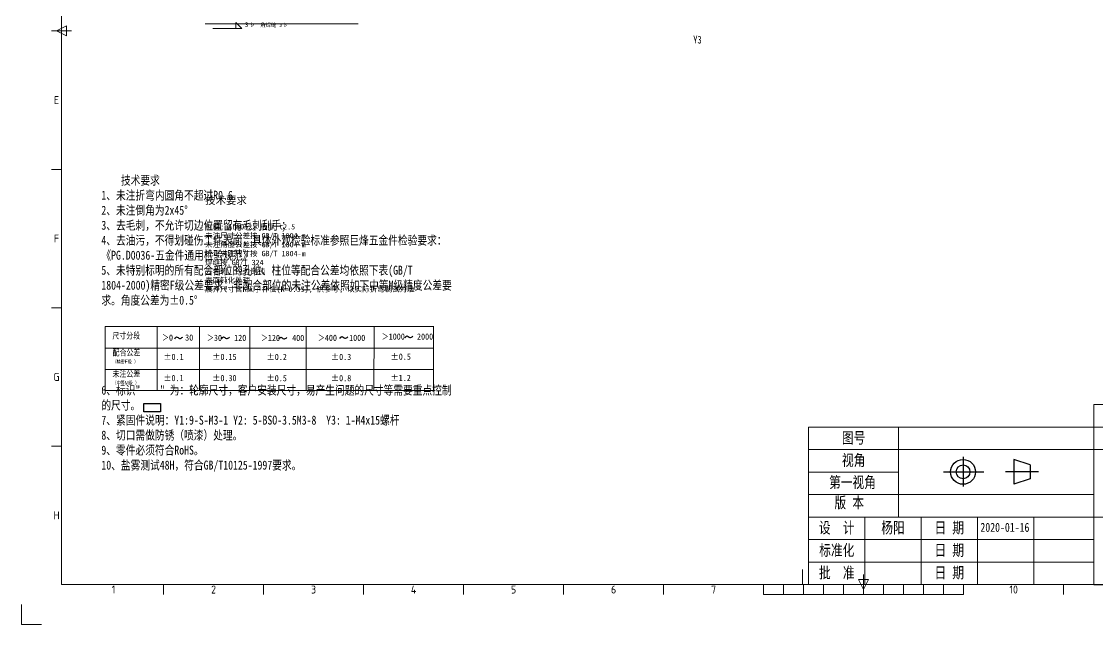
# Model space of a CAD drawing. Header units: metres. Extents: x 27606 to 28706, y -2150 to -1373.
# Drawn here: x 27606 to 28309, y -2150 to -1755 of the extents above; entities that cross this region are included whole.
import ezdxf
from ezdxf.enums import TextEntityAlignment as Align

# ---------------------------------------------------------------- set-up
doc = ezdxf.new("R2010")
doc.units = ezdxf.units.M
for name, color, linetype, lineweight in [('LEADER', 2, 'CONTINUOUS', 18), ('TECH', 5, 'CONTINUOUS', 13), ('TEXT', 7, 'CONTINUOUS', 13)]:
    doc.layers.add(name, color=color, linetype=linetype, lineweight=lineweight)
for name, color, linetype in [('图框', 7, 'Continuous'), ('明细栏', 4, 'Continuous'), ('注释', 5, 'Continuous')]:
    doc.layers.add(name, color=color, linetype=linetype)
doc.styles.add('ISO Proportional', font='isocp.shx')
doc.styles.add('SimSun', font='simsun.ttc')
doc.styles.add('字母和汉字', font='arial.ttf', dxfattribs={"width": 0.8})
doc.styles.add('汉字专用', font='txt', dxfattribs={"width": 0.8})

msp = doc.modelspace()

# ---------------------------------------------------------------- linework, layer by layer
at = {"layer": 'LEADER'}
msp.add_line((27731.03, -1759.76), (27746.03, -1759.76), dxfattribs=at)
at = {"layer": 'TEXT'}
for p, q in [((27726.03, -1756.76), (27826.03, -1756.76)), ((27746.03, -1759.76), (27746.03, -1755.76)), ((27750.03, -1759.76), (27746.03, -1755.76)), ((27746.03, -1759.76), (27750.03, -1759.76))]:
    msp.add_line(p, q, dxfattribs=at)
at = {"layer": '图框', "color": 7, "lineweight": 9}
for p, q in [((27632.18, -1399.17), (27632.18, -2123.61)), ((27628.91, -1761.39), (27635.45, -1758.12)), ((27635.45, -1758.12), (27635.45, -1764.66)), ((27625.64, -1761.39), (27638.72, -1761.39)), ((27635.45, -1764.66), (27628.91, -1761.39)), ((27625.64, -1851.95), (27632.18, -1851.95)), ((27625.64, -1942.5), (27632.18, -1942.5)), ((27625.64, -2033.06), (27632.18, -2033.06)), ((28116.67, -2123.61), (28116.67, -2113.8)), ((28156.55, -2123.61), (28156.55, -2117.07)), ((27632.18, -2123.61), (28679.61, -2123.61)), ((27698.87, -2130.15), (27698.87, -2123.61)), ((27764.25, -2130.15), (27764.25, -2123.61)), ((27829.64, -2130.15), (27829.64, -2123.61)), ((27895.02, -2130.15), (27895.02, -2123.61)), ((27960.4, -2130.15), (27960.4, -2123.61)), ((28025.78, -2130.15), (28025.78, -2123.61)), ((28091.17, -2130.15), (28091.17, -2123.61)), ((28104.24, -2130.15), (28104.24, -2123.61)), ((28117.32, -2130.15), (28117.32, -2123.61)), ((28130.4, -2130.15), (28130.4, -2123.61)), ((28143.47, -2130.15), (28143.47, -2123.61)), ((28153.28, -2120.34), (28159.82, -2120.34)), ((28156.55, -2126.88), (28153.28, -2120.34)), ((28159.82, -2120.34), (28156.55, -2126.88)), ((28156.55, -2123.61), (28156.55, -2130.15)), ((28169.63, -2130.15), (28169.63, -2123.61)), ((28182.7, -2130.15), (28182.7, -2123.61)), ((28195.78, -2130.15), (28195.78, -2123.61)), ((28208.85, -2130.15), (28208.85, -2123.61)), ((28221.93, -2130.15), (28221.93, -2123.61)), ((28287.31, -2130.15), (28287.31, -2123.61)), ((28091.17, -2130.15), (28221.93, -2130.15)), ((27606.03, -2149.76), (27606.03, -2136.69)), ((27606.03, -2149.76), (27619.1, -2149.76))]:
    msp.add_line(p, q, dxfattribs=at)
at = {"layer": '明细栏', "lineweight": 9}
for p, q in [((27660.7, -1954.77), (27660.66, -1996.65)), ((27660.68, -1954.79), (27875.56, -1954.78)), ((27694.66, -1954.78), (27694.66, -1996.66)), ((27722.3, -1954.78), (27722.28, -1996.66)), ((27755.39, -1954.78), (27755.39, -1996.66)), ((27792.1, -1954.78), (27792.04, -1996.67)), ((27836.46, -1954.95), (27836.41, -1996.67)), ((27875.41, -1954.82), (27875.36, -1996.68)), ((27660.69, -1968.96), (27875.56, -1968.95)), ((27660.67, -1982.83), (27875.53, -1982.81)), ((27875.39, -1982.81), (27660.69, -1982.78)), ((27875.36, -1996.68), (27660.66, -1996.65)), ((28306.93, -2005.92), (28679.61, -2005.92)), ((28306.93, -2005.92), (28306.93, -2123.61)), ((28120.59, -2020.63), (28679.61, -2020.63)), ((28120.59, -2020.63), (28120.59, -2123.61)), ((28179.43, -2020.63), (28179.43, -2079.48)), ((28120.59, -2035.35), (28267.7, -2035.35)), ((28267.7, -2035.35), (28679.61, -2035.35)), ((28120.59, -2050.06), (28179.43, -2050.06)), ((28120.59, -2064.77), (28306.93, -2064.77)), ((28120.59, -2079.48), (28267.7, -2079.48)), ((28157.37, -2123.61), (28157.37, -2079.48)), ((28194.14, -2123.61), (28194.14, -2079.48)), ((28230.92, -2123.61), (28230.92, -2079.48)), ((28267.7, -2079.48), (28473.65, -2079.48)), ((28267.7, -2079.48), (28267.7, -2123.61)), ((28120.59, -2094.19), (28306.93, -2094.19)), ((28120.59, -2108.9), (28306.93, -2108.9))]:
    msp.add_line(p, q, dxfattribs=at)
at = {"layer": '明细栏'}
msp.add_line((28306.93, -2123.61), (28679.61, -2123.61), dxfattribs=at)
at = {"layer": '注释', "lineweight": -3}
for p, q in [((28221.54, -2039.96), (28221.54, -2059.37)), ((28254.81, -2041.77), (28254.81, -2058.01)), ((28265.38, -2045.38), (28254.81, -2041.77)), ((28265.38, -2045.38), (28265.38, -2054.4)), ((28208.72, -2049.89), (28235.18, -2049.89)), ((28270.84, -2049.89), (28249.27, -2049.89)), ((28265.38, -2054.4), (28254.81, -2058.01))]:
    msp.add_line(p, q, dxfattribs=at)
at = {"layer": '注释'}
msp.add_lwpolyline([(27686.06, -2005.22), (27696.9, -2005.22), (27696.9, -2010.64), (27686.06, -2010.64)], close=True, dxfattribs=at)
at = {"layer": '注释', "lineweight": -3}
for radius in [8.12, 8.12, 4.51]:
    msp.add_circle((28221.54, -2049.89), radius, dxfattribs=at)
at = {"layer": '注释'}
for points in [[(27706.2, -1962.75), (27706.57, -1962.16), (27707.44, -1960.79), (27709.39, -1963.37), (27710.74, -1962.22), (27711.42, -1961.65)], [(27736.79, -1962.81), (27737.16, -1962.22), (27738.03, -1960.85), (27739.98, -1963.43), (27741.33, -1962.28), (27742.01, -1961.71)], [(27774.26, -1963.01), (27774.63, -1962.42), (27775.5, -1961.05), (27777.45, -1963.63), (27778.8, -1962.48), (27779.48, -1961.91)], [(27814.2, -1962.59), (27814.57, -1962), (27815.44, -1960.63), (27817.39, -1963.21), (27818.74, -1962.06), (27819.41, -1961.49)], [(27856.73, -1962.13), (27857.1, -1961.54), (27857.97, -1960.17), (27859.92, -1962.75), (27861.27, -1961.6), (27861.95, -1961.03)]]:
    msp.add_open_spline(points, degree=3, knots=[0, 0, 0, 0, 1.692373, 3.954686, 6.21641, 6.21641, 6.21641, 6.21641], dxfattribs=at)

# ---------------------------------------------------------------- texts
at = {"layer": 'TECH', "style": 'SimSun'}
msp.add_text('技术要求', height=5, dxfattribs=at).set_placement((27726.03, -1874.76))
at = {"layer": 'TECH', "insert": (27726.03, -1887.76), "char_height": 3.5, "attachment_point": 1, "style": 'SimSun'}
msp.add_mtext('材料: AL5052, 板厚 t2.5\\P未注尺寸公差按 GB/T 1804-m\\P未注角度公差按 GB/T 1804-m\\P折弯未注尺寸按 GB/T 1804-m\\P焊缝按 GB/T 324\\P去毛刺、锐边倒钝\\P表面钝化处理\\P展开尺寸含K因子补偿(K=0.35), 供参考, 以实际折弯调试为准', dxfattribs=at)
at = {"layer": 'TEXT', "style": 'SimSun'}
for s, height, p in [('3♭', 3, (27752.03, -1758.76)), ('角焊缝 3♭', 2.5, (27762.03, -1758.76))]:
    msp.add_text(s, height=height, dxfattribs=at).set_placement(p)
at = {"layer": '图框', "color": 7, "lineweight": 9, "style": 'ISO Proportional'}
for s, height, p in [('E', 5.23, (27628.91, -1806.67)), ('F', 5.23, (27628.91, -1897.22)), ('G', 5.23, (27628.91, -1987.78)), ('H', 5.23, (27628.91, -2078.33)), ('1', 5.23, (27666.18, -2126.88)), ('2', 5.23, (27731.56, -2126.88)), ('3', 5.23, (27796.94, -2126.88)), ('4', 5.23, (27862.33, -2126.88)), ('5', 5.23, (27927.71, -2126.88)), ('6', 5.23, (27993.09, -2126.88)), ('7', 5.23, (28058.47, -2126.88)), ('10', 5.231, (28254.62, -2126.88))]:
    msp.add_text(s, height=height, dxfattribs=at).set_placement(p, align=Align.MIDDLE)
at = {"layer": '注释', "lineweight": -3, "attachment_point": 1}
for s, insert, char_height, width, style in [('{\\fSimSun|b0|i0|c134|p2;\\C2;Y3}', (28045.17, -1764.55), 5.0459, 81.6992, '字母和汉字'), ('    技术要求\\P1、未注折弯内圆角不超过R0.6\\P2、未注倒角为2x45%%D\\P3、去毛刺，不允许切边位置留有毛刺刮手；\\P4、去油污，不得划碰伤工件表面，具体外观检验标准参照巨烽五金件检验要求：《PG.D0036-五金件通用检验规范》\\P5、未特别标明的所有配合部位的孔位、柱位等配合公差均依照下表(GB/T 1804-2000)精密F级公差要求。非配合部位的未注公差依照如下中等M级精度公差要求。角度公差为%%P0.5%%D\\P\\P\\P\\P\\P\\P6、标识"    " 为：轮廓尺寸，客户安装尺寸，易产生问题的尺寸等需要重点控制的尺寸。\\P7、紧固件说明：Y1:9-S-M3-1 Y2: 5-BSO-3.5M3-8  Y3: 1-M4x15螺杆\\P8、切口需做防锈（喷漆）处理。\\P9、零件必须符合RoHS。\\P10、盐雾测试48H，符合GB/T10125-1997要求。', (27658.23, -1856.14), 5.8844, 229.8329, '汉字专用'), ('第一视角', (28133.99, -2053), 7.356, 58.9545, '汉字专用')]:
    msp.add_mtext(s, dxfattribs=dict(at, insert=insert, char_height=char_height, width=width, style=style))
at = {"layer": '注释', "style": '汉字专用'}
for s, insert, char_height, width, attachment_point in [('尺寸分段', (27665.4, -1958.76), 4.049, 26.523, 1), ('{\\fSimSun|b0|i0|c134|p6;\\H1x;＞\\fSimSun|b0|i0|c134|p2;0\\fSimSun|b0|i0|c134|p6;\\C1;   \\fSimSun|b0|i0|c134|p2;\\C256;30}', (27697.89, -1959.96), 4.04924, 50.9086, 1), ('{\\fSimSun|b0|i0|c134|p6;＞}30   120', (27727.27, -1960.16), 4.0492, 50.9086, 1), ('{\\fSimSun|b0|i0|c134|p6;＞}120   400', (27762.54, -1960.22), 4.0492, 50.9086, 1), ('{\\fSimSun|b0|i0|c134|p6;＞}400   1000', (27799.79, -1960.14), 4.0492, 50.9086, 1), ('{\\fSimSun|b0|i0|c134|p6;＞}1000   2000', (27841.52, -1959.33), 4.0492, 50.9086, 1), ('配合公差\\P{\\H0.5813x;（精密\\fArial|b0|i0|c0|p32;F\\fSimSun|b0|i0|c134|p2;级 ）}', (27665.55, -1969.79), 4.0492, 39.439, 1), ('%%p0.1', (27698.82, -1972.61), 4.049, 26.523, 1), ('%%p0.15', (27730.76, -1972.61), 4.049, 26.523, 1), ('%%p0.2', (27766.28, -1972.67), 4.049, 26.523, 1), ('%%p0.3', (27808.38, -1972.66), 4.049, 26.523, 1), ('%%p0.5', (27847.35, -1972.49), 4.049, 26.523, 1), ('未注公差\\P{\\H0.5813x;（中等\\fArial|b0|i0|c0|p32;\\H0.9723x;M\\fSimSun|b0|i0|c134|p2;\\H1.028x;级 ）}', (27665.52, -1983.66), 4.0492, 39.439, 1), ('%%p0.1', (27698.79, -1986.48), 4.049, 26.523, 1), ('%%p0.30', (27730.74, -1986.48), 4.049, 26.523, 1), ('%%p0.5', (27766.25, -1986.53), 4.049, 26.523, 1), ('%%p0.8', (27808.35, -1986.53), 4.049, 26.523, 1), ('%%p1.2', (27847.32, -1986.36), 4.049, 26.523, 1), ('图号', (28150.01, -2027.99), 7.356, 58.8442, 5), ('视角', (28150.01, -2042.7), 7.356, 58.8442, 5), ('设  计', (28138.98, -2086.83), 7.356, 36.7776, 5), ('杨阳', (28175.75, -2086.83), 7.356, 36.7776, 5), ('日 期', (28212.53, -2086.83), 7.356, 36.7776, 5), ('2020-01-16', (28248.89, -2086.23), 5.884, 29.4221, 5), ('标准化', (28138.98, -2101.54), 7.356, 36.7776, 5), ('日 期', (28212.53, -2101.54), 7.356, 36.7776, 5), ('批  准', (28138.98, -2116.26), 7.356, 36.7776, 5), ('日 期', (28212.53, -2116.26), 7.356, 36.7776, 5)]:
    msp.add_mtext(s, dxfattribs=dict(at, insert=insert, char_height=char_height, width=width, attachment_point=attachment_point))
at = {"layer": '注释', "lineweight": 9, "insert": (28137.48, -2066.27), "char_height": 7.356, "width": 75.8258, "attachment_point": 1, "style": '汉字专用'}
msp.add_mtext('版 本', dxfattribs=at)

doc.saveas('drawing.dxf')
